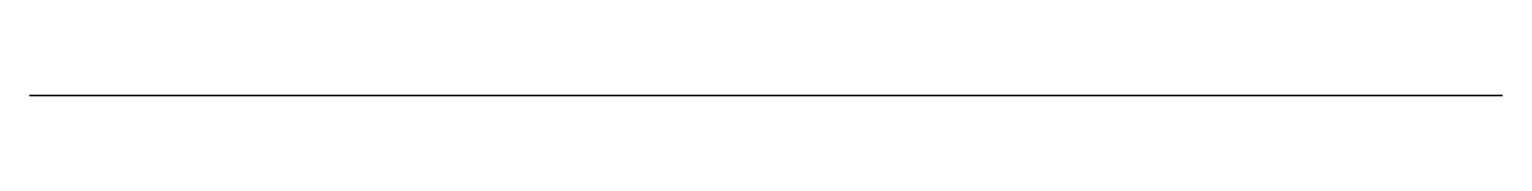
# Model space of a CAD drawing. Header units: millimetres. Extents: x 86.7 to 105.7, y 0 to 0.
import ezdxf

# ---------------------------------------------------------------- set-up
doc = ezdxf.new("R2010")
doc.units = ezdxf.units.MM
doc.layers.get('0').update_dxf_attribs({"color": 194, "true_color": 0x551cb1})

msp = doc.modelspace()

# ---------------------------------------------------------------- linework, layer by layer
at = {"color": 121, "true_color": 0xa6e5e5}
msp.add_polyline3d([(95.88, 0, 7.485), (95.928, 0, 7.315), (95.97, 0, 7.143), (96.003, 0, 6.97), (96.029, 0, 6.794), (96.048, 0, 6.617), (96.058, 0, 6.44), (96.061, 0, 6.262), (96.057, 0, 6.084), (96.047, 0, 5.941), (96.033, 0, 5.799), (96.013, 0, 5.658), (95.989, 0, 5.518), (95.926, 0, 5.24), (95.845, 0, 4.968), (95.744, 0, 4.703), (95.625, 0, 4.445), (95.559, 0, 4.318), (95.488, 0, 4.195), (95.413, 0, 4.073), (95.333, 0, 3.954), (95.25, 0, 3.838), (95.162, 0, 3.725), (95.071, 0, 3.615), (94.976, 0, 3.509), (94.776, 0, 3.307), (94.562, 0, 3.12), (94.336, 0, 2.948), (94.099, 0, 2.792), (93.976, 0, 2.72), (93.85, 0, 2.652), (93.722, 0, 2.589), (93.591, 0, 2.53), (93.591, 0, 0.983), (96.175, 0, 0.033), (96.912, 0, -0.261), (97.262, 0, -0.428), (97.428, 0, -0.518), (97.587, 0, -0.613), (97.738, 0, -0.714), (97.879, 0, -0.821), (97.946, 0, -0.876), (98.01, 0, -0.934), (98.071, 0, -0.993), (98.129, 0, -1.054), (98.184, 0, -1.117), (98.236, 0, -1.182), (98.284, 0, -1.249), (98.328, 0, -1.318), (98.369, 0, -1.39), (98.405, 0, -1.463), (98.438, 0, -1.539), (98.467, 0, -1.617), (98.492, 0, -1.699), (98.514, 0, -1.783), (98.533, 0, -1.867), (98.548, 0, -1.953), (98.559, 0, -2.039), (98.567, 0, -2.126), (98.57, 0, -2.213), (98.571, 0, -2.301), (98.567, 0, -2.389), (98.559, 0, -2.477), (98.548, 0, -2.566), (98.532, 0, -2.654), (98.513, 0, -2.742), (98.489, 0, -2.83), (98.461, 0, -2.917), (98.43, 0, -3.004), (98.352, 0, -3.189), (98.264, 0, -3.372), (98.067, 0, -3.734), (97.614, 0, -4.452), (97.147, 0, -5.177), (96.932, 0, -5.55), (96.833, 0, -5.739), (96.742, 0, -5.932), (96.667, 0, -6.111), (96.6, 0, -6.292), (96.542, 0, -6.477), (96.492, 0, -6.664), (96.451, 0, -6.853), (96.417, 0, -7.044), (96.392, 0, -7.236), (96.374, 0, -7.43), (96.365, 0, -7.624), (96.362, 0, -7.819), (96.367, 0, -8.015), (96.38, 0, -8.21), (96.4, 0, -8.405), (96.426, 0, -8.6), (96.46, 0, -8.794), (96.5, 0, -8.986), (96.605, 0, -9.385), (96.735, 0, -9.778), (96.886, 0, -10.164), (97.058, 0, -10.544), (97.248, 0, -10.92), (97.453, 0, -11.291), (97.901, 0, -12.021), (99.873, 0, -14.886), (102.181, 0, -18.365), (103.29, 0, -20.129), (104.308, 0, -21.94), (104.622, 0, -22.573), (104.905, 0, -23.21), (105.152, 0, -23.851), (105.359, 0, -24.497), (105.445, 0, -24.822), (105.52, 0, -25.148), (105.581, 0, -25.475), (105.63, 0, -25.803), (105.665, 0, -26.132), (105.685, 0, -26.462), (105.691, 0, -26.794), (105.68, 0, -27.127), (105.627, 0, -27.74), (105.534, 0, -28.348), (105.402, 0, -28.95), (105.233, 0, -29.542), (105.027, 0, -30.122), (104.785, 0, -30.689), (104.509, 0, -31.239), (104.198, 0, -31.77), (103.855, 0, -32.28), (103.482, 0, -32.767), (103.08, 0, -33.228), (102.65, 0, -33.662), (102.194, 0, -34.069), (101.713, 0, -34.447), (101.208, 0, -34.795), (100.682, 0, -35.112), (100.682, 0, -36.482), (105.485, 0, -38.363), (105.485, 0, -112.684), (86.707, 0, -112.684), (86.707, 0, -91.134), (87.809, 0, -90.101), (87.809, 0, -15.377), (86.707, 0, -14.475), (86.707, 0, 17.467), (91.109, 0, 17.467), (91.322, 0, 17.468), (91.427, 0, 17.466), (91.53, 0, 17.459), (91.58, 0, 17.453), (91.629, 0, 17.445), (91.676, 0, 17.434), (91.722, 0, 17.42), (91.744, 0, 17.413), (91.766, 0, 17.404), (91.787, 0, 17.395), (91.808, 0, 17.384), (91.828, 0, 17.373), (91.847, 0, 17.361), (91.867, 0, 17.348), (91.885, 0, 17.334), (91.907, 0, 17.315), (91.927, 0, 17.295), (91.946, 0, 17.273), (91.963, 0, 17.251), (91.98, 0, 17.227), (91.995, 0, 17.203), (92.008, 0, 17.177), (92.021, 0, 17.15), (92.032, 0, 17.123), (92.043, 0, 17.094), (92.052, 0, 17.065), (92.06, 0, 17.035), (92.074, 0, 16.972), (92.085, 0, 16.907), (92.093, 0, 16.84), (92.099, 0, 16.771), (92.105, 0, 16.629), (92.106, 0, 16.339), (92.119, 0, 15.507), (92.152, 0, 14.91), (92.215, 0, 14.319), (92.262, 0, 14.027), (92.319, 0, 13.738), (92.389, 0, 13.451), (92.472, 0, 13.169), (92.608, 0, 12.777), (92.763, 0, 12.389), (92.934, 0, 12.008), (93.121, 0, 11.638), (93.311, 0, 11.302), (93.515, 0, 10.973), (93.959, 0, 10.334), (95.052, 0, 8.957), (95.307, 0, 8.607), (95.425, 0, 8.429), (95.535, 0, 8.248), (95.637, 0, 8.063), (95.729, 0, 7.875), (95.81, 0, 7.682)], close=True, dxfattribs=at)

doc.saveas('drawing.dxf')
